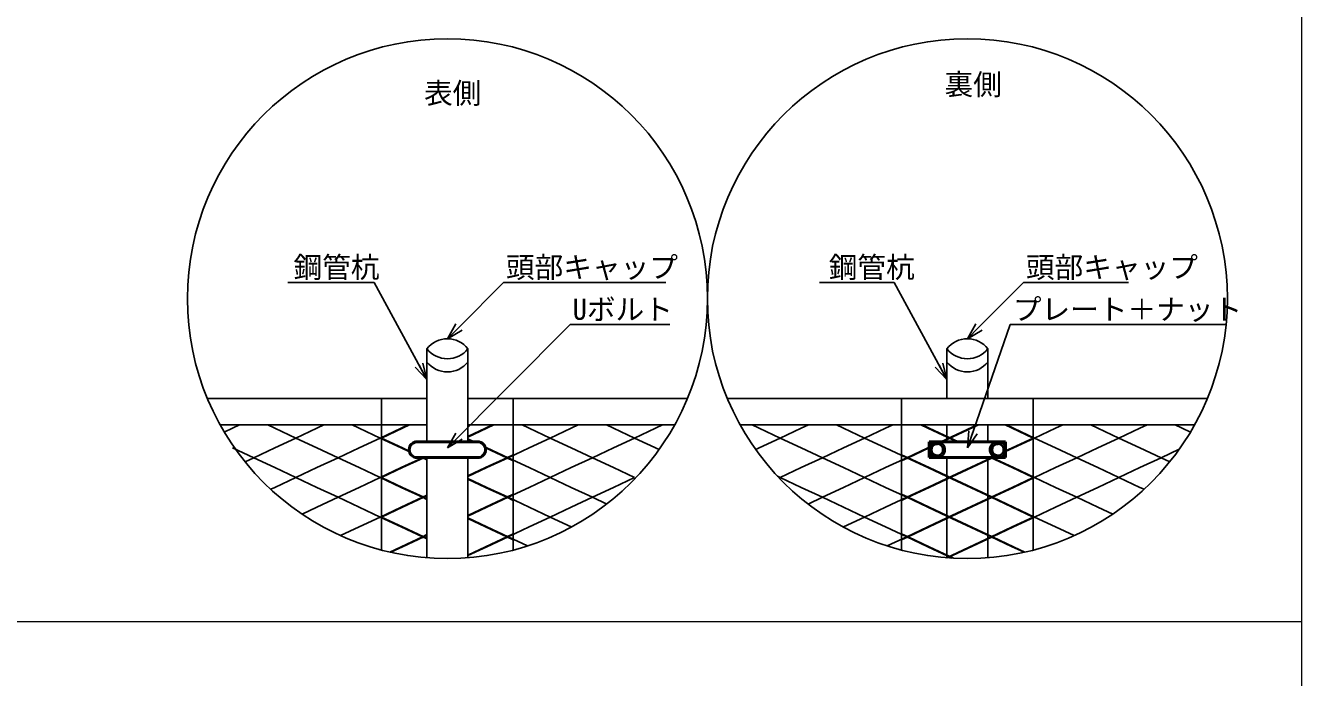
# Model space of a CAD drawing. Units: millimetres, scale not verified. Extents: x 0 to 10769, y 0 to 17550.
# Drawn here: x 5541 to 10769, y 2672 to 5345 of the extents above; entities that cross this region are included whole.
import ezdxf
from ezdxf.enums import TextEntityAlignment as Align

# ---------------------------------------------------------------- set-up
doc = ezdxf.new("R2010")
doc.units = ezdxf.units.MM
doc.header["$LTSCALE"] = 70
doc.linetypes.add('DASHED', pattern=[7.5, 6, -1.5])
for name, color, linetype, lineweight in [('0_2', 7, 'Continuous', 25), ('1', 7, 'Continuous', 25), ('D-STR-HTXT', 7, 'Continuous', 25), ('Hidden', 5, 'DASHED', 35), ('Visible', 5, 'Continuous', 50)]:
    doc.layers.add(name, color=color, linetype=linetype, lineweight=lineweight)
doc.styles.add('ＭＳ ゴシック', font='')
doc.styles.get('ＭＳ ゴシック').set_extended_font_data('MS Gothic')

msp = doc.modelspace()

# ---------------------------------------------------------------- linework, layer by layer
at = {"layer": '0_2'}
for p, q in [((7269.47, 4060.99), (7304.2, 4121.63)), ((7269.47, 4060.99), (7317.04, 4108.89)), ((7329.87, 4096.14), (7269.47, 4060.99)), ((9400.14, 4060.99), (9434.87, 4121.63)), ((9400.14, 4060.99), (9447.7, 4108.89)), ((9460.54, 4096.14), (9400.14, 4060.99)), ((7185.77, 4019.41), (7185.77, 3638.4)), ((7353.17, 4019.41), (7353.17, 3638.4)), ((9316.44, 4019.41), (9316.44, 3816.09)), ((9483.84, 4019.41), (9483.84, 3816.09)), ((7185.77, 3893.41), (7137.6, 3944.03)), ((7185.77, 3893.41), (7153.48, 3952.68)), ((7169.37, 3961.33), (7185.77, 3893.41)), ((9316.44, 3893.41), (9268.27, 3944.03)), ((9316.44, 3893.41), (9284.15, 3952.68)), ((9300.03, 3961.33), (9316.44, 3893.41)), ((7269.47, 3613.78), (7304.2, 3674.42)), ((7269.47, 3613.78), (7317.04, 3661.67)), ((9316.44, 3708.09), (9316.44, 3638.4)), ((9400.14, 3613.78), (9405.54, 3683.45)), ((9400.14, 3613.78), (9422.6, 3677.43)), ((9439.65, 3671.41), (9400.14, 3613.78)), ((9483.84, 3708.09), (9483.84, 3638.4)), ((7329.87, 3648.93), (7269.47, 3613.78)), ((7185.77, 3573.6), (7185.77, 3163.33)), ((7353.17, 3573.6), (7353.17, 3163.33)), ((9316.44, 3573.6), (9316.44, 3163.33)), ((9483.84, 3573.6), (9483.84, 3163.33))]:
    msp.add_line(p, q, dxfattribs=at)
at = {"layer": '0_2', "lineweight": 13}
msp.add_line((10769.25, 2900), (10769.25, 0), dxfattribs=at)
msp.add_lwpolyline([(0, 17549.8), (10769.25, 17549.8), (10769.25, 2900), (0, 2900)], close=True, dxfattribs=at)
at = {"layer": '0_2'}
for centre in [(7269.47, 4225.37), (9400.14, 4225.37)]:
    msp.add_circle(centre, 1065.33, dxfattribs=at)
for centre, radius, start, end in [((7269.47, 3955.96), 105.03, 37.16534, 142.83466), ((9400.14, 3955.96), 105.03, 37.16534, 142.83466), ((7269.47, 4085.62), 106.72, 218.3433, 321.6567), ((9400.14, 4085.62), 106.72, 218.3433, 321.6567), ((7269.47, 4031.62), 106.72, 218.3433, 321.6567), ((9400.14, 4031.62), 106.72, 218.3433, 321.6567)]:
    msp.add_arc(centre, radius, start, end, dxfattribs=at)
at = {"layer": '1'}
for p, q in [((6285.89, 3816.09), (7185.77, 3816.09)), ((7353.17, 3816.09), (7539.47, 3816.09)), ((7539.47, 3816.09), (7539.47, 3194.82)), ((9316.44, 3816.09), (9130.14, 3816.09)), ((9130.14, 3816.09), (9130.14, 3194.82)), ((10383.72, 3816.09), (9483.84, 3816.09)), ((7185.77, 3708.09), (6338.15, 3708.09)), ((6389.27, 3694.59), (6355.15, 3678.6)), ((6389.27, 3694.59), (6418.07, 3708.09)), ((6533.27, 3708.09), (6562.07, 3694.59)), ((6648.47, 3654.09), (6562.07, 3694.59)), ((6734.87, 3694.59), (6648.47, 3654.09)), ((6734.87, 3694.59), (6763.67, 3708.09)), ((6878.87, 3708.09), (6907.67, 3694.59)), ((6994.07, 3654.09), (6907.67, 3694.59)), ((7080.47, 3694.59), (6994.07, 3654.09)), ((7080.47, 3694.59), (7109.27, 3708.09)), ((7539.47, 3708.09), (7353.17, 3708.09)), ((7426.07, 3694.59), (7353.17, 3660.42)), ((7426.07, 3694.59), (7454.87, 3708.09)), ((9130.14, 3708.09), (9316.44, 3708.09)), ((9243.54, 3694.59), (9214.74, 3708.09)), ((9243.54, 3694.59), (9363.42, 3638.4)), ((9445.14, 3708.09), (9296.46, 3638.4)), ((9483.84, 3708.09), (10331.46, 3708.09)), ((9589.14, 3694.59), (9560.34, 3708.09)), ((9589.14, 3694.59), (9675.54, 3654.09)), ((9675.54, 3654.09), (9761.94, 3694.59)), ((9790.74, 3708.09), (9761.94, 3694.59)), ((9934.74, 3694.59), (9905.94, 3708.09)), ((9934.74, 3694.59), (10021.14, 3654.09)), ((10021.14, 3654.09), (10107.54, 3694.59)), ((10136.34, 3708.09), (10107.54, 3694.59)), ((10280.34, 3694.59), (10251.54, 3708.09)), ((10280.34, 3694.59), (10314.46, 3678.6)), ((6475.67, 3573.09), (6389.27, 3613.59)), ((6562.07, 3613.59), (6475.67, 3573.09)), ((6562.07, 3613.59), (6648.47, 3654.09)), ((6648.47, 3654.09), (6734.87, 3613.59)), ((6821.27, 3573.09), (6734.87, 3613.59)), ((6907.67, 3613.59), (6821.27, 3573.09)), ((6907.67, 3613.59), (6994.07, 3654.09)), ((6994.07, 3654.09), (7080.47, 3613.59)), ((7113.89, 3597.93), (7080.47, 3613.59)), ((7353.17, 3647.77), (7373.15, 3638.4)), ((7425.05, 3614.07), (7426.07, 3613.59)), ((7512.47, 3573.09), (7426.07, 3613.59)), ((9157.14, 3573.09), (9243.54, 3613.59)), ((9556.74, 3598.41), (9589.14, 3613.59)), ((9675.54, 3654.09), (9589.14, 3613.59)), ((9761.94, 3613.59), (9675.54, 3654.09)), ((9761.94, 3613.59), (9848.34, 3573.09)), ((9848.34, 3573.09), (9934.74, 3613.59)), ((10021.14, 3654.09), (9934.74, 3613.59)), ((10107.54, 3613.59), (10021.14, 3654.09)), ((10107.54, 3613.59), (10193.94, 3573.09)), ((10193.94, 3573.09), (10268.33, 3607.96)), ((6440.28, 3556.5), (6475.67, 3573.09)), ((6475.67, 3573.09), (6562.07, 3532.59)), ((6734.87, 3532.59), (6821.27, 3573.09)), ((6821.27, 3573.09), (6907.67, 3532.59)), ((7080.47, 3532.59), (7166.87, 3573.09)), ((7166.87, 3573.09), (7165.79, 3573.6)), ((7167.95, 3573.6), (7166.87, 3573.09)), ((7166.87, 3573.09), (7185.77, 3564.24)), ((7426.07, 3532.59), (7512.47, 3573.09)), ((7539.47, 3585.75), (7512.47, 3573.09)), ((7512.47, 3573.09), (7539.47, 3560.44)), ((9130.14, 3585.75), (9157.14, 3573.09)), ((9157.14, 3573.09), (9130.14, 3560.44)), ((9243.54, 3532.59), (9157.14, 3573.09)), ((9502.74, 3573.09), (9316.44, 3485.77)), ((9501.66, 3573.6), (9502.74, 3573.09)), ((9502.74, 3573.09), (9503.82, 3573.6)), ((9589.14, 3532.59), (9502.74, 3573.09)), ((9848.34, 3573.09), (9761.94, 3532.59)), ((9934.74, 3532.59), (9848.34, 3573.09)), ((10193.94, 3573.09), (10107.54, 3532.59)), ((10229.33, 3556.5), (10193.94, 3573.09)), ((6648.47, 3492.09), (6562.07, 3532.59)), ((6734.87, 3532.59), (6648.47, 3492.09)), ((6994.07, 3492.09), (6907.67, 3532.59)), ((7080.47, 3532.59), (6994.07, 3492.09)), ((7426.07, 3532.59), (7353.17, 3498.42)), ((9243.54, 3532.59), (9316.44, 3498.42)), ((9589.14, 3532.59), (9675.54, 3492.09)), ((9675.54, 3492.09), (9761.94, 3532.59)), ((9934.74, 3532.59), (10021.14, 3492.09)), ((10021.14, 3492.09), (10107.54, 3532.59)), ((6562.07, 3451.59), (6545.5, 3443.83)), ((6562.07, 3451.59), (6648.47, 3492.09)), ((6648.47, 3492.09), (6734.87, 3451.59)), ((6821.27, 3411.09), (6734.87, 3451.59)), ((6907.67, 3451.59), (6821.27, 3411.09)), ((6907.67, 3451.59), (6994.07, 3492.09)), ((6994.07, 3492.09), (7080.47, 3451.59)), ((7166.87, 3411.09), (7080.47, 3451.59)), ((7353.17, 3485.77), (7426.07, 3451.59)), ((7512.47, 3411.09), (7426.07, 3451.59)), ((9157.14, 3411.09), (9243.54, 3451.59)), ((9316.44, 3485.77), (9243.54, 3451.59)), ((9316.44, 3498.42), (9502.74, 3411.09)), ((9502.74, 3411.09), (9589.14, 3451.59)), ((9675.54, 3492.09), (9589.14, 3451.59)), ((9761.94, 3451.59), (9675.54, 3492.09)), ((9761.94, 3451.59), (9848.34, 3411.09)), ((9848.34, 3411.09), (9934.74, 3451.59)), ((10021.14, 3492.09), (9934.74, 3451.59)), ((10107.54, 3451.59), (10021.14, 3492.09)), ((10107.54, 3451.59), (10124.11, 3443.83)), ((6734.87, 3370.59), (6821.27, 3411.09)), ((6821.27, 3411.09), (6907.67, 3370.59)), ((7080.47, 3370.59), (7166.87, 3411.09)), ((7185.77, 3419.95), (7166.87, 3411.09)), ((7166.87, 3411.09), (7185.77, 3402.24)), ((7426.07, 3370.59), (7512.47, 3411.09)), ((7539.47, 3423.75), (7512.47, 3411.09)), ((7512.47, 3411.09), (7539.47, 3398.44)), ((9130.14, 3423.75), (9157.14, 3411.09)), ((9157.14, 3411.09), (9130.14, 3398.44)), ((9243.54, 3370.59), (9157.14, 3411.09)), ((9502.74, 3411.09), (9316.44, 3323.77)), ((9589.14, 3370.59), (9502.74, 3411.09)), ((9848.34, 3411.09), (9761.94, 3370.59)), ((9934.74, 3370.59), (9848.34, 3411.09)), ((6734.87, 3370.59), (6673.94, 3342.03)), ((6994.07, 3330.09), (6907.67, 3370.59)), ((7080.47, 3370.59), (6994.07, 3330.09)), ((7426.07, 3370.59), (7353.17, 3336.42)), ((9243.54, 3370.59), (9316.44, 3336.42)), ((9589.14, 3370.59), (9675.54, 3330.09)), ((9675.54, 3330.09), (9761.94, 3370.59)), ((9934.74, 3370.59), (9995.67, 3342.03)), ((6907.67, 3289.59), (6994.07, 3330.09)), ((6994.07, 3330.09), (7080.47, 3289.59)), ((7353.17, 3323.77), (7426.07, 3289.59)), ((9316.44, 3323.77), (9243.54, 3289.59)), ((9316.44, 3336.42), (9502.74, 3249.09)), ((9675.54, 3330.09), (9589.14, 3289.59)), ((9761.94, 3289.59), (9675.54, 3330.09)), ((6907.67, 3289.59), (6831.86, 3254.06)), ((7166.87, 3249.09), (7080.47, 3289.59)), ((7080.47, 3208.59), (7166.87, 3249.09)), ((7185.77, 3257.95), (7166.87, 3249.09)), ((7166.87, 3249.09), (7185.77, 3240.24)), ((7512.47, 3249.09), (7426.07, 3289.59)), ((7426.07, 3208.59), (7512.47, 3249.09)), ((7539.47, 3261.75), (7512.47, 3249.09)), ((7512.47, 3249.09), (7539.47, 3236.44)), ((9130.14, 3261.75), (9157.14, 3249.09)), ((9157.14, 3249.09), (9130.14, 3236.44)), ((9157.14, 3249.09), (9243.54, 3289.59)), ((9243.54, 3208.59), (9157.14, 3249.09)), ((9502.74, 3249.09), (9319.29, 3163.11)), ((9502.74, 3249.09), (9589.14, 3289.59)), ((9589.14, 3208.59), (9502.74, 3249.09)), ((9761.94, 3289.59), (9837.75, 3254.06)), ((7080.47, 3208.59), (7033.38, 3186.52)), ((7426.07, 3208.59), (7353.17, 3174.42)), ((9243.54, 3208.59), (9343.98, 3161.51)), ((9589.14, 3208.59), (9636.23, 3186.52))]:
    msp.add_line(p, q, dxfattribs=at)
at = {"layer": '1', "color": 1}
for p, q in [((6999.47, 3816.09), (7185.77, 3816.09)), ((6999.47, 3816.09), (6999.47, 3194.82)), ((7353.17, 3816.09), (8253.05, 3816.09)), ((9316.44, 3816.09), (8416.56, 3816.09)), ((9670.14, 3816.09), (9316.44, 3816.09)), ((9670.14, 3816.09), (9670.14, 3194.82)), ((7185.77, 3708.09), (6999.47, 3708.09)), ((7085.87, 3694.59), (6999.47, 3654.09)), ((7085.87, 3694.59), (7114.67, 3708.09)), ((8200.8, 3708.09), (7353.17, 3708.09)), ((7431.47, 3694.59), (7353.17, 3657.89)), ((7431.47, 3694.59), (7460.27, 3708.09)), ((7575.47, 3708.09), (7604.27, 3694.59)), ((7690.67, 3654.09), (7604.27, 3694.59)), ((7777.07, 3694.59), (7690.67, 3654.09)), ((7777.07, 3694.59), (7805.87, 3708.09)), ((7921.07, 3708.09), (7949.87, 3694.59)), ((8036.27, 3654.09), (7949.87, 3694.59)), ((8122.67, 3694.59), (8036.27, 3654.09)), ((8122.67, 3694.59), (8151.47, 3708.09)), ((8468.81, 3708.09), (9316.44, 3708.09)), ((8546.94, 3694.59), (8518.14, 3708.09)), ((8546.94, 3694.59), (8633.34, 3654.09)), ((8633.34, 3654.09), (8719.74, 3694.59)), ((8748.54, 3708.09), (8719.74, 3694.59)), ((8892.54, 3694.59), (8863.74, 3708.09)), ((8892.54, 3694.59), (8978.94, 3654.09)), ((8978.94, 3654.09), (9065.34, 3694.59)), ((9094.14, 3708.09), (9065.34, 3694.59)), ((9238.14, 3694.59), (9209.34, 3708.09)), ((9238.14, 3694.59), (9358.02, 3638.4)), ((9439.74, 3708.09), (9291.06, 3638.4)), ((9316.44, 3708.09), (9670.14, 3708.09)), ((9583.74, 3694.59), (9554.94, 3708.09)), ((9583.74, 3694.59), (9670.14, 3654.09)), ((6999.47, 3654.09), (7085.87, 3613.59)), ((7113.3, 3600.74), (7085.87, 3613.59)), ((7353.17, 3650.3), (7378.55, 3638.4)), ((7424.14, 3617.03), (7431.47, 3613.59)), ((7517.87, 3573.09), (7431.47, 3613.59)), ((7604.27, 3613.59), (7517.87, 3573.09)), ((7604.27, 3613.59), (7690.67, 3654.09)), ((7690.67, 3654.09), (7777.07, 3613.59)), ((7863.47, 3573.09), (7777.07, 3613.59)), ((7949.87, 3613.59), (7863.47, 3573.09)), ((7949.87, 3613.59), (8036.27, 3654.09)), ((8036.27, 3654.09), (8136.91, 3606.92)), ((8532.7, 3606.92), (8546.94, 3613.59)), ((8633.34, 3654.09), (8546.94, 3613.59)), ((8719.74, 3613.59), (8633.34, 3654.09)), ((8719.74, 3613.59), (8806.14, 3573.09)), ((8806.14, 3573.09), (8892.54, 3613.59)), ((8978.94, 3654.09), (8892.54, 3613.59)), ((9065.34, 3613.59), (8978.94, 3654.09)), ((9065.34, 3613.59), (9151.74, 3573.09)), ((9151.74, 3573.09), (9238.14, 3613.59)), ((9243.54, 3616.13), (9238.14, 3613.59)), ((9556.74, 3600.94), (9583.74, 3613.59)), ((9670.14, 3654.09), (9583.74, 3613.59)), ((7085.87, 3532.59), (7172.27, 3573.09)), ((7172.27, 3573.09), (7171.19, 3573.6)), ((7173.35, 3573.6), (7172.27, 3573.09)), ((7172.27, 3573.09), (7185.77, 3566.77)), ((7431.47, 3532.59), (7517.87, 3573.09)), ((7517.87, 3573.09), (7604.27, 3532.59)), ((7777.07, 3532.59), (7863.47, 3573.09)), ((7863.47, 3573.09), (7949.87, 3532.59)), ((8806.14, 3573.09), (8719.74, 3532.59)), ((8892.54, 3532.59), (8806.14, 3573.09)), ((9151.74, 3573.09), (9065.34, 3532.59)), ((9238.14, 3532.59), (9151.74, 3573.09)), ((9497.34, 3573.09), (9316.44, 3488.3)), ((9496.26, 3573.6), (9497.34, 3573.09)), ((9497.34, 3573.09), (9498.42, 3573.6)), ((9583.74, 3532.59), (9497.34, 3573.09)), ((7085.87, 3532.59), (6999.47, 3492.09)), ((7431.47, 3532.59), (7353.17, 3495.89)), ((7690.67, 3492.09), (7604.27, 3532.59)), ((7777.07, 3532.59), (7690.67, 3492.09)), ((8036.27, 3492.09), (7949.87, 3532.59)), ((8633.34, 3492.09), (8719.74, 3532.59)), ((8892.54, 3532.59), (8978.94, 3492.09)), ((8978.94, 3492.09), (9065.34, 3532.59)), ((9238.14, 3532.59), (9316.44, 3495.89)), ((9583.74, 3532.59), (9670.14, 3492.09)), ((6999.47, 3492.09), (7085.87, 3451.59)), ((7172.27, 3411.09), (7085.87, 3451.59)), ((7353.17, 3488.3), (7431.47, 3451.59)), ((7517.87, 3411.09), (7431.47, 3451.59)), ((7604.27, 3451.59), (7517.87, 3411.09)), ((7604.27, 3451.59), (7690.67, 3492.09)), ((7690.67, 3492.09), (7777.07, 3451.59)), ((7863.47, 3411.09), (7777.07, 3451.59)), ((7949.87, 3451.59), (7863.47, 3411.09)), ((7949.87, 3451.59), (8036.27, 3492.09)), ((8622.56, 3497.15), (8633.34, 3492.09)), ((8633.34, 3492.09), (8629.18, 3490.14)), ((8719.74, 3451.59), (8633.34, 3492.09)), ((8719.74, 3451.59), (8806.14, 3411.09)), ((8806.14, 3411.09), (8892.54, 3451.59)), ((8978.94, 3492.09), (8892.54, 3451.59)), ((9065.34, 3451.59), (8978.94, 3492.09)), ((9065.34, 3451.59), (9151.74, 3411.09)), ((9151.74, 3411.09), (9238.14, 3451.59)), ((9316.44, 3488.3), (9238.14, 3451.59)), ((9316.44, 3495.89), (9497.34, 3411.09)), ((9497.34, 3411.09), (9583.74, 3451.59)), ((9670.14, 3492.09), (9583.74, 3451.59)), ((7085.87, 3370.59), (7172.27, 3411.09)), ((7185.77, 3417.42), (7172.27, 3411.09)), ((7172.27, 3411.09), (7185.77, 3404.77)), ((7431.47, 3370.59), (7517.87, 3411.09)), ((7517.87, 3411.09), (7604.27, 3370.59)), ((7777.07, 3370.59), (7863.47, 3411.09)), ((7863.47, 3411.09), (7922.32, 3383.51)), ((8806.14, 3411.09), (8747.29, 3383.51)), ((8892.54, 3370.59), (8806.14, 3411.09)), ((9151.74, 3411.09), (9065.34, 3370.59)), ((9238.14, 3370.59), (9151.74, 3411.09)), ((9497.34, 3411.09), (9316.44, 3326.3)), ((9583.74, 3370.59), (9497.34, 3411.09)), ((7085.87, 3370.59), (6999.47, 3330.09)), ((7431.47, 3370.59), (7353.17, 3333.89)), ((7690.67, 3330.09), (7604.27, 3370.59)), ((7777.07, 3370.59), (7690.67, 3330.09)), ((8892.54, 3370.59), (8978.94, 3330.09)), ((8978.94, 3330.09), (9065.34, 3370.59)), ((9238.14, 3370.59), (9316.44, 3333.89)), ((9583.74, 3370.59), (9670.14, 3330.09)), ((6999.47, 3330.09), (7085.87, 3289.59)), ((7353.17, 3326.3), (7431.47, 3289.59)), ((7604.27, 3289.59), (7690.67, 3330.09)), ((7690.67, 3330.09), (7777.07, 3289.59)), ((8978.94, 3330.09), (8892.54, 3289.59)), ((9065.34, 3289.59), (8978.94, 3330.09)), ((9316.44, 3326.3), (9238.14, 3289.59)), ((9316.44, 3333.89), (9497.34, 3249.09)), ((9670.14, 3330.09), (9583.74, 3289.59)), ((7172.27, 3249.09), (7085.87, 3289.59)), ((7085.87, 3208.59), (7172.27, 3249.09)), ((7185.77, 3255.42), (7172.27, 3249.09)), ((7172.27, 3249.09), (7185.77, 3242.77)), ((7517.87, 3249.09), (7431.47, 3289.59)), ((7431.47, 3208.59), (7517.87, 3249.09)), ((7604.27, 3289.59), (7517.87, 3249.09)), ((7517.87, 3249.09), (7597.47, 3211.78)), ((8891.69, 3289.2), (8892.54, 3289.59)), ((9065.34, 3289.59), (9151.74, 3249.09)), ((9151.74, 3249.09), (9072.14, 3211.78)), ((9151.74, 3249.09), (9238.14, 3289.59)), ((9238.14, 3208.59), (9151.74, 3249.09)), ((9497.34, 3249.09), (9314.67, 3163.47)), ((9497.34, 3249.09), (9583.74, 3289.59)), ((9583.74, 3208.59), (9497.34, 3249.09)), ((7085.87, 3208.59), (7037.03, 3185.7)), ((7431.47, 3208.59), (7353.17, 3171.89)), ((9238.14, 3208.59), (9337.85, 3161.86)), ((9583.74, 3208.59), (9632.58, 3185.7))]:
    msp.add_line(p, q, dxfattribs=at)
at = {"layer": 'D-STR-HTXT'}
for p, q in [((6615.97, 4292.1), (6968.87, 4292.1)), ((7185.77, 3893.41), (6968.87, 4292.1)), ((7317.04, 4108.89), (7499, 4292.1)), ((7499, 4292.1), (8164.15, 4292.1)), ((8794.31, 4292.1), (9099.54, 4292.1)), ((9316.44, 3893.41), (9099.54, 4292.1)), ((9447.7, 4108.89), (9629.66, 4292.1)), ((9629.66, 4292.1), (10060.87, 4292.1)), ((7269.47, 3613.78), (7771.93, 4119.71)), ((7771.93, 4119.71), (8180.64, 4119.71)), ((9400.14, 3613.78), (9575.99, 4119.71)), ((9575.99, 4119.71), (10460.22, 4119.71))]:
    msp.add_line(p, q, dxfattribs=at)
at = {"layer": 'Hidden'}
for centre, radius, start, end in [((9275.94, 3606), 32.4, 270, 90), ((9275.94, 3606), 24.3, 270, 90), ((9524.34, 3606), 32.4, 90, 270), ((9524.34, 3606), 32.4, 270, 90), ((9524.34, 3606), 24.3, 270, 90)]:
    msp.add_arc(centre, radius, start, end, dxfattribs=at)
at = {"layer": 'Visible'}
for p, q in [((7145.27, 3638.4), (7393.67, 3638.4)), ((9556.74, 3638.4), (9243.54, 3638.4)), ((9243.54, 3638.4), (9243.54, 3606)), ((9556.74, 3638.4), (9556.74, 3606)), ((7393.67, 3573.6), (7145.27, 3573.6)), ((9243.54, 3606), (9243.54, 3573.6)), ((9243.54, 3573.6), (9556.74, 3573.6)), ((9556.74, 3606), (9556.74, 3573.6))]:
    msp.add_line(p, q, dxfattribs=at)
for centre, radius, start, end in [((7145.27, 3606), 32.4, 90, 270), ((7393.67, 3606), 32.4, 270, 90), ((9275.94, 3606), 32.4, 90, 270), ((9275.94, 3606), 24.3, 90, 270), ((9524.34, 3606), 24.3, 90, 270)]:
    msp.add_arc(centre, radius, start, end, dxfattribs=at)

# ---------------------------------------------------------------- texts
at = {"layer": '1', "style": 'ＭＳ ゴシック'}
for s, p in [('裏側', (9306.66, 5034.45)), ('表側', (7173.54, 4998.98))]:
    msp.add_text(s, height=86.11, dxfattribs=at).set_placement(p, align=Align.BOTTOM_LEFT)
at = {"layer": 'D-STR-HTXT', "style": 'ＭＳ ゴシック'}
for s, p in [('鋼管杭', (6638.84, 4285.15)), ('頭部キャップ', (7509.45, 4285.15)), ('鋼管杭', (8832.01, 4285.15)), ('頭部キャップ', (9640.12, 4285.15)), ('プレート＋ナット', (9586.44, 4112.77)), ('Uボルト', (7782.39, 4112.77))]:
    msp.add_text(s, height=86.11, dxfattribs=at).set_placement(p, align=Align.BOTTOM_LEFT)

doc.saveas('drawing.dxf')
